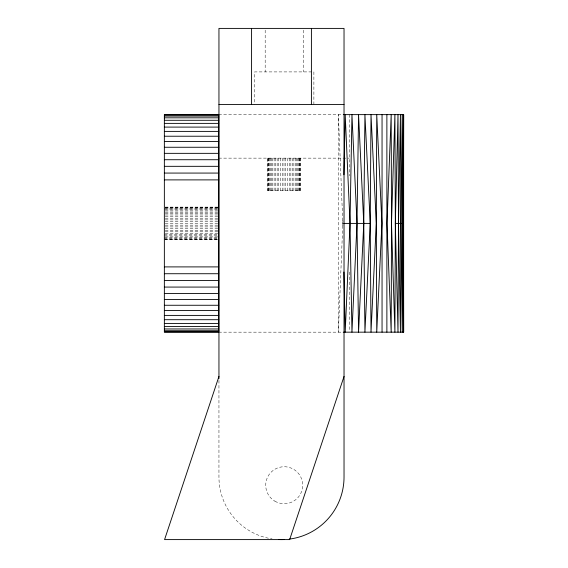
<?xml version="1.0" encoding="UTF-8"?>
<svg xmlns="http://www.w3.org/2000/svg" width="568" height="568" viewBox="0 0 568 568"><rect width="100%" height="100%" fill="white"/><g stroke="black" fill="none" stroke-linecap="round" stroke-linejoin="round"><path stroke-width="0.43" stroke-dasharray="2.84 2.13" d="M342.93 220.746L338.386 332.166L338.386 114.629L342.93 226.05M218.744 114.629L343.498 114.629M218.744 158.138L349.256 158.138M165.231 207.107L217.864 207.107M165.231 207.299L217.864 207.299M165.231 207.675L217.864 207.675M165.231 208.243L217.864 208.243M164.358 208.981L217.864 208.981M165.231 209.897L217.864 209.897M165.231 210.962L217.864 210.962M165.231 212.176L217.864 212.176M165.231 213.525L217.864 213.525M165.231 214.988L217.864 214.988M165.231 216.55L217.864 216.55M165.231 218.19L217.864 218.19M165.231 219.894L217.864 219.894M165.231 221.634L217.864 221.634M165.231 223.401L217.864 223.401M165.231 225.162L217.864 225.162M165.231 226.909L217.864 226.909M165.231 228.606L217.864 228.606M165.231 230.246L217.864 230.246M165.231 231.808L217.864 231.808M165.231 233.27L217.864 233.27M164.358 234.619L217.864 234.619M164.358 235.834L217.864 235.834M165.231 236.906L217.864 236.906M164.358 237.814L217.864 237.814M164.358 238.553L217.864 238.553M164.358 239.121L217.864 239.121M164.358 239.497L217.864 239.497M165.231 239.689L217.864 239.689M218.744 332.166L343.498 332.166M349.256 114.629L349.256 175.81M349.256 272.036L349.256 331.279M313.884 104.533L313.884 71.909L254.542 71.909L254.542 104.533M303.248 30.14L303.248 71.909M300.294 158.138L300.294 190.77L267.705 190.77L267.705 158.138M300.103 158.138L300.103 190.77M299.719 158.138L299.719 190.77M299.159 158.138L299.159 190.77M298.413 158.138L298.413 190.77M297.504 158.138L297.504 190.77M296.432 158.138L296.432 190.77M295.218 158.138L295.218 190.77M293.876 158.138L293.876 190.77M292.413 158.138L292.413 190.77M290.851 158.138L290.851 190.77M289.211 158.138L289.211 190.77M287.507 158.138L287.507 190.77M285.761 158.138L285.761 190.77M284 158.138L284 190.77M282.239 158.138L282.239 190.77M280.493 158.138L280.493 190.77M278.789 158.138L278.789 190.77M277.149 158.138L277.149 190.77M275.586 158.138L275.586 190.77M274.124 158.138L274.124 190.77M272.782 158.138L272.782 190.77M271.568 158.138L271.568 190.77M270.496 158.138L270.496 190.77M269.587 158.138L269.587 190.77M268.841 158.138L268.841 190.77M268.281 158.138L268.281 190.77M267.897 158.138L267.897 190.77M265.178 30.14L265.178 71.909M218.95 380.382L218.95 477.056A62.544 62.544 0 0 0 272.044 538.883M274.969 501.232A18.488 18.488 0 0 0 302.701 485.214A18.488 18.488 0 0 0 274.969 469.204A18.488 18.488 0 0 0 274.969 501.232"/><path stroke-width="0.85" d="M382.051 114.629L382.051 332.166M386.879 332.166L386.879 114.629M343.498 114.629L403.642 114.629L403.287 332.166L402.215 114.629L400.93 223.401L400.447 332.166L398.502 223.401L397.998 114.629L395.342 223.401L394.902 332.166L391.494 223.401L391.182 114.629L387 223.401L391.182 332.166L391.494 223.401L394.902 114.629L395.342 223.401L397.998 332.166L398.502 223.401L400.447 114.629L400.93 223.401L402.215 332.166L403.287 114.629L403.642 332.166L343.498 332.166M370.23 223.401L371.01 114.629L376.307 223.401L376.74 332.166L381.916 223.401L376.74 114.629L376.307 223.401L371.01 332.166L370.23 223.401L364.926 114.629L363.769 223.401L364.926 332.166L370.23 223.401L343.668 223.401M343.917 174.767L345.202 114.629L350.009 223.401L351.954 332.166L357.002 223.401L358.55 114.629L363.769 223.401L358.55 332.166L357.002 223.401L351.954 114.629L350.009 223.401L345.202 332.166L343.917 272.036M218.95 376.449L164.571 539.6L289.652 539.6L344.031 376.449M218.95 104.533L344.031 104.533M164.358 114.992L218.744 114.992M164.358 116.057L218.744 116.057M164.358 117.824L218.744 117.824M164.358 120.274L218.744 120.274M164.358 123.377L218.744 123.377M164.358 127.097L218.744 127.097M164.358 131.393L218.744 131.393M164.358 136.228L218.744 136.228M164.358 141.531L218.744 141.531M164.358 147.261L218.744 147.261M164.358 153.346L218.744 153.346M164.358 159.729L218.744 159.729M164.358 166.325L218.744 166.325M164.358 173.07L218.744 173.07M164.358 179.893L218.744 179.893M395.342 223.401L403.486 223.401M164.358 266.903L218.744 266.903M164.358 273.726L218.744 273.726M164.358 280.471L218.744 280.471M164.358 287.074L218.744 287.074M164.358 293.45L218.744 293.45M164.358 299.535L218.744 299.535M164.358 305.264L218.744 305.264M164.358 310.575L218.744 310.575M164.358 315.403L218.744 315.403M164.358 319.699L218.744 319.699M164.358 323.419L218.744 323.419M164.358 326.522L218.744 326.522M164.358 328.971L218.744 328.971M164.358 330.739L218.744 330.739M164.358 331.804L218.744 331.804M403.642 114.629L403.642 332.166M311.406 28.4L311.406 104.533M251.581 28.4L251.581 104.533M218.95 378.607L218.95 28.4L344.031 28.4L344.031 477.056A62.544 62.544 0 0 1 289.226 539.117M284.057 539.55A62.544 62.544 0 0 1 278.923 539.55M218.744 114.629L164.358 114.629L164.358 332.166L218.744 332.166L218.744 114.629"/></g></svg>
